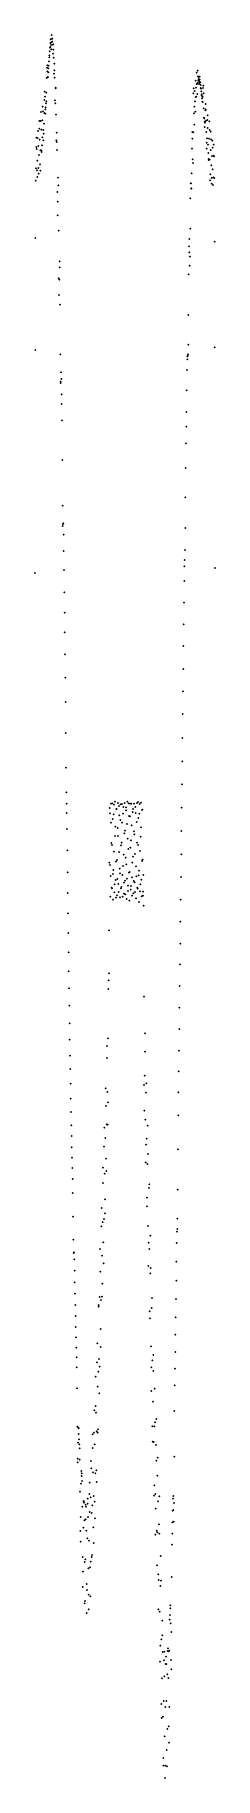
# Model space of a CAD drawing. Header units: metres. Extents: x 0 to 360, y -1857 to 1633.
import ezdxf

# ---------------------------------------------------------------- set-up
doc = ezdxf.new("R2010")
doc.units = ezdxf.units.M

msp = doc.modelspace()

# ---------------------------------------------------------------- linework, layer by layer
for p in [(30, 1607.3), (30.5, 1608.3), (31, 1616.6), (31.5, 1623.6), (32, 1612.3), (33, 1617.5), (33.5, 1632.7), (34, 1625.3), (34.5, 1619.1), (35, 1625), (35.5, 1613.4), (37, 1613.5), (24.5, 1571.4), (27.5, 1571.3), (28, 1579.8), (28.5, 1587.8), (29, 1591.8), (29.5, 1599.8), (32.5, 1603.7), (36, 1595), (36.5, 1602.8), (37.5, 1587.2), (39, 1575.4), (23.5, 1546.1), (24, 1567.2), (25, 1559.6), (25.5, 1548.2), (26, 1548.6), (26.5, 1557.5), (27, 1566), (38, 1555.1), (38.5, 1561.8), (39.5, 1547.1), (321, 1540.8), (323, 1557.2), (324.5, 1537.2), (325, 1560.9), (325.5, 1549.9), (326, 1541.7), (326.5, 1548.7), (327, 1544.3), (328, 1539.2), (328.5, 1549.2), (329, 1543.1), (329.5, 1536.8), (330, 1537.4), (19, 1502.5), (19.5, 1518.8), (20, 1508.9), (23, 1517.3), (40, 1501.8), (41, 1525.8), (41.5, 1526.8), (316.5, 1515.8), (317, 1525.5), (319, 1520.3), (320.5, 1508.2), (321.5, 1527), (322, 1508.7), (322.5, 1534.2), (323.5, 1534.5), (324, 1514.3), (327.5, 1534.1), (330.5, 1532.1), (331, 1526.6), (331.5, 1524.9), (332, 1519.8), (332.5, 1513.8), (333, 1511.2), (333.5, 1505.6), (335, 1508.8), (335.5, 1526.2), (336, 1531.1), (336.5, 1516), (12, 1478.1), (15.5, 1488.7), (16, 1479.7), (18.5, 1476), (20.5, 1483.5), (21, 1475.1), (21.5, 1487.4), (22, 1495.9), (22.5, 1499.7), (40.5, 1495.4), (42, 1472.9), (317.5, 1475.4), (318.5, 1489.2), (319.5, 1499.4), (320, 1479.2), (334, 1499.3), (334.5, 1498.3), (337, 1485.9), (337.5, 1466.9), (340, 1481.9), (340.5, 1494.5), (341, 1483.8), (344.5, 1471.4), (6, 1440.6), (8.5, 1445), (9, 1460.2), (11.5, 1460.4), (12.5, 1443.2), (15, 1461.6), (16.5, 1442), (17.5, 1435), (18, 1454.8), (43.5, 1436.8), (314, 1438.2), (316, 1437.5), (318, 1452.7), (338, 1465.6), (338.5, 1458.8), (339, 1448.2), (339.5, 1456.9), (341.5, 1460.7), (342, 1438.1), (344, 1462.4), (345, 1446), (348, 1459.5), (348.5, 1442.1), (351, 1439.1), (2.5, 1408), (3, 1426.8), (3.5, 1403.9), (5.5, 1426.1), (6.5, 1410), (9.5, 1422.7), (11, 1401.3), (13, 1401.5), (13.5, 1398.3), (14, 1411.4), (14.5, 1427.4), (17, 1421.9), (42.5, 1421.5), (43, 1418.3), (44, 1402.4), (313.5, 1405.1), (314.5, 1424.9), (342.5, 1416.8), (343, 1405.2), (343.5, 1425.7), (345.5, 1413.2), (346, 1396.4), (347.5, 1424.9), (350.5, 1402.4), (351.5, 1423.8), (354, 1420.8), (354.5, 1407.1), (357, 1412.9), (2, 1365.8), (4, 1361.5), (5, 1380.9), (7, 1365.9), (8, 1392.2), (10, 1373.5), (315, 1383.7), (315.5, 1376.2), (346.5, 1382), (347, 1384.1), (349, 1382.9), (352, 1371.6), (353.5, 1390.4), (355, 1363.5), (356.5, 1391.1), (357.5, 1389.4), (1.5, 1340.6), (4.5, 1348), (7.5, 1354.6), (10.5, 1360.7), (46, 1346.6), (46.5, 1331.2), (311, 1335.6), (311.5, 1335.2), (313, 1355.6), (349.5, 1341.7), (350, 1353.8), (352.5, 1334.7), (353, 1346.4), (355.5, 1332.3), (356, 1347.2), (358, 1346.3), (44.5, 1318.2), (45.5, 1298.7), (310.5, 1305.7), (312, 1325.1), (312.5, 1325.7), (45, 1271.3), (1, 1225.8), (47, 1240.7), (308, 1224.1), (310, 1244.5), (307.5, 1209.6), (308.5, 1197.1), (309.5, 1188.6), (358.5, 1218.5), (49, 1179.5), (49.5, 1167.4), (307, 1153.3), (309, 1170.4), (47.5, 1145.6), (48.5, 1142.8), (48, 1112.2), (50, 1092.3), (306.5, 1072), (306, 1012.6), (0.5, 1001.5), (50.5, 993.3), (304, 983), (304.5, 989.1), (305, 990.4), (305.5, 993.3), (359, 1007), (52, 956.9), (52.5, 943.9), (303.5, 961.7), (51, 936), (51.5, 938.1), (53, 912.9), (303, 921.2), (53.5, 893.8), (302.5, 878), (54, 860.7), (302, 848.3), (301.5, 814.8), (54.5, 781.7), (301, 765.7), (300.5, 706.7), (55, 690.5), (55.5, 649.7), (56, 653.7), (56.5, 655.1), (57, 632.2), (300, 645.7), (57.5, 599.1), (299.5, 601.4), (58, 561.2), (298.5, 568.4), (299, 581.4), (359.5, 565.5), (0, 555.3), (298, 539.5), (58.5, 516.6), (297.5, 496.3), (59, 476.1), (59.5, 436.8), (297, 452.8), (60, 392.5), (296.5, 409.5), (296, 363.2), (60.5, 345.6), (295.5, 318.2), (61, 297.3), (295, 273.2), (61.5, 235.2), (294.5, 224.9), (294, 178.4), (62, 165.4), (62.5, 116.5), (293.5, 132.5), (63, 93.6), (63.5, 75.1), (149, 84.7), (149.5, 74.2), (152, 93.5), (154.5, 94.2), (157, 72.2), (157.5, 91.7), (160, 97.6), (162.5, 82.8), (163, 83.2), (165.5, 94.8), (168, 89.2), (168.5, 70.5), (171, 92.1), (173.5, 92.7), (176, 73.9), (176.5, 87), (179, 95.2), (181.5, 86.2), (182, 80.1), (184.5, 97.4), (187, 94.1), (190, 93.3), (192.5, 93.6), (195, 76.8), (195.5, 83.1), (198, 93.7), (200.5, 87), (201, 74.9), (203.5, 94.8), (206, 96.7), (208.5, 73.6), (209, 93), (211.5, 95.5), (214, 81.2), (214.5, 81.3), (293, 85.3), (64, 43), (151.5, 55.3), (155, 63.2), (160.5, 47.8), (165, 44.6), (170.5, 60.7), (174, 55.6), (179.5, 39.5), (184, 52.9), (187.5, 68.9), (189.5, 68.2), (193, 50.2), (197.5, 38.2), (203, 57), (206.5, 65), (212, 46.4), (292.5, 38.7), (64.5, 0.3), (152.5, 14.8), (154, 10.8), (159.5, 28.6), (166, 28.8), (171.5, 10.1), (173, 15.5), (178.5, 34.2), (185, 23.5), (186.5, 2.6), (190.5, 5.4), (192, 20.1), (198.5, 32.3), (204, 15.2), (205.5, 10.9), (211, 27.2), (148.5, -24.4), (150, -29.5), (158, -2.7), (162, -22.7), (163.5, -19.5), (167.5, -3.4), (175.5, -31.3), (177, -8.8), (181, -14.2), (182.5, -28.1), (194.5, -24.6), (196, -12.7), (200, -7.1), (201.5, -31.6), (209.5, -1.3), (213.5, -21.1), (215, -18.5), (292, -7.6), (65, -43.6), (151, -51.2), (155.5, -47), (156.5, -39.3), (159, -68.2), (161, -59.4), (164.5, -57.5), (166.5, -67.4), (169, -36.5), (170, -45.8), (174.5, -49.3), (178, -64.8), (180, -60.7), (183.5, -56.5), (188, -44.6), (189, -43.5), (193.5, -54.2), (197, -61.3), (199, -64.2), (202.5, -51.9), (207, -49.7), (208, -40.8), (210.5, -67.9), (212.5, -58.5), (216.5, -49.3), (291.5, -53.5), (65.5, -85.2), (150.5, -92.6), (153, -74.5), (153.5, -76.1), (156, -98.7), (158.5, -83.9), (161.5, -94.8), (164, -89.6), (167, -83.5), (169.5, -94.1), (172, -76), (172.5, -73.4), (175, -92.4), (177.5, -86.3), (180.5, -87.6), (183, -97.2), (185.5, -70.9), (186, -81.3), (188.5, -100.4), (191, -78.3), (191.5, -71.4), (194, -90.6), (196.5, -85.8), (199.5, -83.4), (202, -95.8), (204.5, -74.6), (205, -76.7), (207.5, -103), (210, -82.1), (213, -92.2), (215.5, -90.9), (216, -82.9), (291, -98.7), (66, -125.9), (217, -110.6), (66.5, -165.6), (148, -159.8), (290.5, -142.7), (67, -204.1), (290, -186.4), (67.5, -242), (289.5, -228.4), (68, -276.3), (146.5, -277.2), (147, -260.2), (147.5, -246.2), (289, -271.4), (68.5, -311.1), (217.5, -293.1), (69, -346.5), (288.5, -314.9), (69.5, -379.2), (146, -376.4), (219.5, -366), (288, -357.7), (70, -410.8), (143.5, -415.6), (144, -391.8), (220, -402.6), (287.5, -401), (70.5, -437.7), (219, -450.8), (287, -442.3), (71, -466.9), (141, -476.4), (144.5, -483.7), (218, -469.8), (222, -485.2), (222.5, -466.1), (286.5, -484.6), (71.5, -497), (141.5, -512), (145.5, -504.3), (218.5, -520.9), (72, -523.8), (72.5, -550.3), (138.5, -555.3), (143, -548.3), (145, -549), (220.5, -539), (225, -551.2), (286, -530.7), (73, -571.7), (138, -592.9), (140.5, -576), (221.5, -589.1), (223, -577.2), (73.5, -594.5), (74, -615), (142, -617.2), (221, -624.3), (224.5, -627.7), (225.5, -607.6), (285.5, -598.6), (74.5, -635.7), (75, -657.8), (135.5, -635), (139, -647.3), (142.5, -642), (75.5, -686.1), (136, -665.8), (223.5, -695.5), (227.5, -675.6), (228, -668.4), (285, -679.4), (133, -716.2), (139.5, -726.5), (140, -698.6), (224, -712.6), (76, -733), (132.5, -752.3), (135, -743.9), (137.5, -737.9), (226, -752.1), (283.5, -763.2), (284, -757.8), (284.5, -737.4), (76.5, -779.6), (130, -798.1), (136.5, -784.6), (227, -785.6), (228.5, -798.2), (230.5, -771.4), (283, -785.7), (77, -806), (77.5, -806.1), (78, -804.9), (78.5, -818.7), (133.5, -811.3), (137, -827), (226.5, -831.7), (231, -836.1), (282.5, -823.1), (79, -841.1), (79.5, -864.4), (130.5, -843.5), (134.5, -867.3), (230, -847), (282, -861.1), (80, -887.3), (129.5, -894.4), (132, -900.4), (134, -893.3), (233.5, -896.4), (281.5, -898), (80.5, -910.1), (81, -932), (127, -913.7), (127.5, -910), (229, -922.6), (229.5, -936.7), (233, -915.8), (281, -934.5), (81.5, -953.8), (82, -974.6), (131, -957.9), (280.5, -969.7), (82.5, -995.3), (124.5, -986.6), (131.5, -994.2), (231.5, -993), (236, -1010.2), (280, -1004.4), (83, -1014.9), (83.5, -1034.7), (124, -1024.7), (126.5, -1043.3), (128, -1018.4), (129, -1033.8), (232.5, -1035.2), (234, -1020.7), (236.5, -1042), (279.5, -1037.7), (84, -1077.1), (121.5, -1053.5), (125, -1073.7), (239, -1077.5), (279, -1070.9), (121, -1112.5), (128.5, -1087), (232, -1082.2), (235.5, -1103.4), (118.5, -1120.8), (122, -1125.3), (239.5, -1144.8), (242, -1138.3), (278.5, -1122.5), (84.5, -1153.7), (86, -1185.4), (86.5, -1155.5), (87, -1156.7), (87.5, -1168.3), (88, -1178.8), (115.5, -1169.2), (118, -1166), (123.5, -1162.9), (125.5, -1166), (126, -1158.9), (234.5, -1152.8), (235, -1183.5), (237, -1184.4), (238.5, -1152.7), (85, -1217.8), (88.5, -1188.8), (89, -1197.1), (89.5, -1219.8), (115, -1196.7), (119, -1188.7), (241.5, -1190.5), (242.5, -1221.5), (245, -1216), (278, -1213.5), (85.5, -1225.1), (92.5, -1242.7), (93, -1247.3), (93.5, -1252.3), (112, -1222.7), (112.5, -1237.2), (116, -1244.8), (120.5, -1246.8), (122.5, -1241.3), (244.5, -1251.7), (90, -1283.9), (92, -1268), (94, -1262.3), (108.5, -1288.2), (109, -1265.8), (123, -1264.2), (238, -1270.9), (240, -1288.7), (94.5, -1313.5), (97, -1303.9), (97.5, -1302.3), (98, -1305.9), (101.5, -1309.5), (102, -1313.5), (105, -1307.6), (105.5, -1298.1), (109.5, -1324.5), (111.5, -1295), (114.5, -1310.9), (117.5, -1292.3), (119.5, -1303.9), (237.5, -1291.5), (241, -1317.6), (245.5, -1303.2), (248, -1293.4), (275, -1322), (275.5, -1297.6), (276, -1292.2), (276.5, -1320.4), (277.5, -1306.3), (91.5, -1334.5), (96.5, -1355.9), (98.5, -1341.1), (101, -1339), (106, -1334.4), (113, -1326.5), (116.5, -1354.9), (120, -1337.4), (247.5, -1349.2), (274.5, -1345.4), (277, -1343.8), (90.5, -1362.4), (91, -1384.2), (102.5, -1362), (104.5, -1377.4), (108, -1381.6), (117, -1386.3), (240.5, -1369.7), (243, -1362), (244, -1365.1), (248.5, -1367.7), (273.5, -1390.1), (274, -1367.8), (95, -1414.9), (99, -1424.6), (100.5, -1419.5), (111, -1424.1), (113.5, -1414.3), (114, -1410.7), (251, -1412.9), (96, -1443.7), (106.5, -1437), (110, -1435.3), (243.5, -1431.1), (246, -1449.4), (247, -1460.4), (251.5, -1462), (273, -1454.7), (95.5, -1474.9), (103, -1468.4), (104, -1480.9), (107.5, -1489.7), (110.5, -1493.6), (250.5, -1472.4), (99.5, -1507.5), (100, -1502.8), (103.5, -1526.8), (107, -1519.1), (246.5, -1519.1), (249, -1524.1), (269.5, -1530.5), (270, -1517.2), (270.5, -1511.1), (254.5, -1541.9), (269, -1539.8), (271, -1547.3), (272.5, -1565), (250, -1591.9), (252, -1579.4), (254, -1571.2), (255, -1604.9), (258, -1604.2), (265, -1603), (265.5, -1597.2), (266, -1603.6), (268.5, -1601.8), (249.5, -1624), (257.5, -1621.2), (261, -1628.6), (261.5, -1614.4), (262, -1628.5), (271.5, -1621.1), (272, -1639.3), (253.5, -1657.5), (258.5, -1653.3), (264.5, -1649.5), (266.5, -1656.7), (252.5, -1708.9), (257, -1702.7), (262.5, -1703), (253, -1736.9), (255.5, -1734.3), (260.5, -1715), (268, -1715), (259, -1773.3), (264, -1758.7), (267, -1753.4), (263, -1800.9), (267.5, -1786.3), (256, -1832.6), (256.5, -1817.1), (260, -1832.5), (263.5, -1833.7), (259.5, -1857.3)]:
    msp.add_point(p)

doc.saveas('drawing.dxf')
